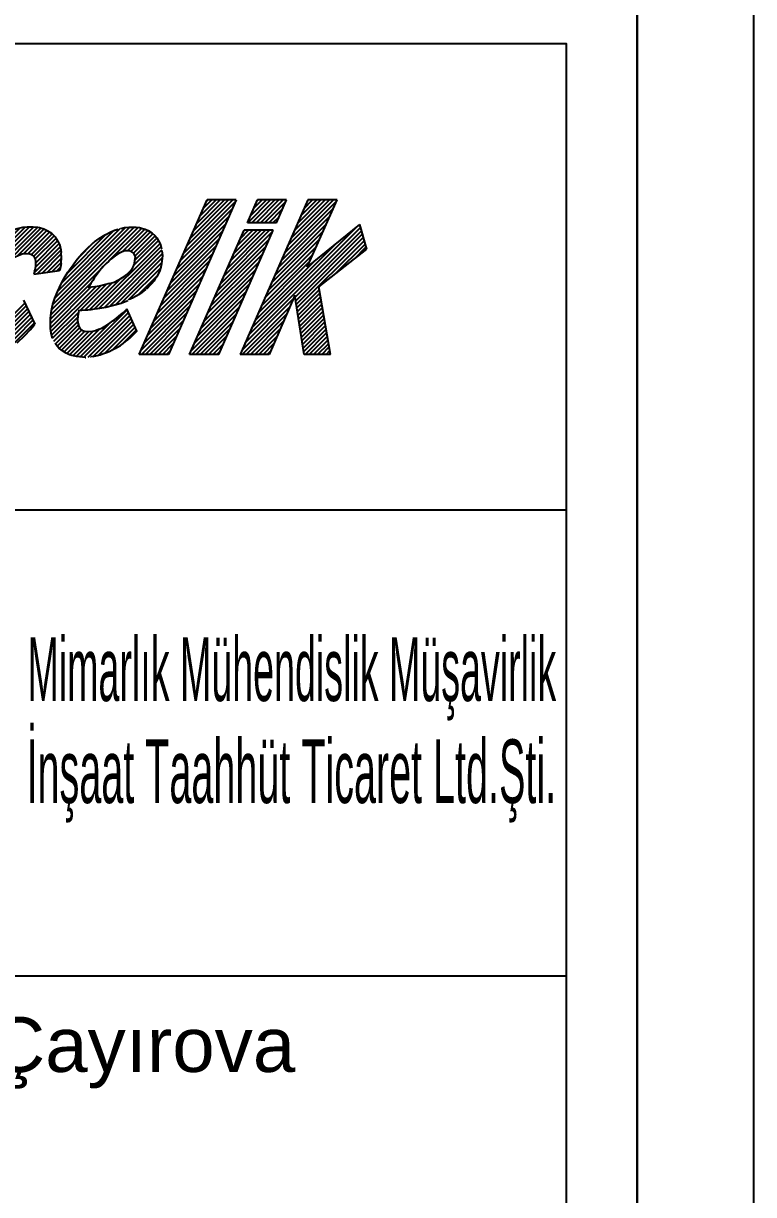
# Model space of a CAD drawing. Header units: millimetres. Extents: x 322668 to 332469, y 13187 to 20117.
# Drawn here: x 331952 to 332469, y 14648 to 15477 of the extents above; entities that cross this region are included whole.
import ezdxf
from ezdxf.enums import TextEntityAlignment as Align

# ---------------------------------------------------------------- set-up
doc = ezdxf.new("R2010")
doc.units = ezdxf.units.MM
doc.header["$LTSCALE"] = 50
doc.header["$MEASUREMENT"] = 0
doc.linetypes.add('DUZ', pattern=[0])
doc.layers.get('0').update_dxf_attribs({"linetype": 'CONTINUOUS'})
for name, color, linetype in [('1', 7, 'CONTINUOUS'), ('ANTET', 6, 'DUZ'), ('SezerProje-Logo', 7, 'CONTINUOUS')]:
    doc.layers.add(name, color=color, linetype=linetype)
doc.layers.add('T_09-_DIM_1', color=7, linetype='CONTINUOUS', lineweight=25)
doc.styles.add('Arial 2.5', font='arial.ttf', dxfattribs={"height": 2.5})
doc.styles.add('LOGOFONT', font='twromant.shx', dxfattribs={"width": 0.6})

# ---------------------------------------------------------------- blocks, each defined once
blk = doc.blocks.new('*X12')
at = {"layer": '1', "color": 1, "linetype": 'Continuous'}
for p, q in [((1683.5618, 13716.4556), (1686.8519, 13719.7457)), ((1683.5725, 13716.6148), (1686.7301, 13719.7724)), ((1683.5965, 13716.7873), (1686.5981, 13719.7889)), ((1683.6338, 13716.9731), (1686.4538, 13719.7932)), ((1683.6886, 13717.1764), (1686.2941, 13719.7819)), ((1683.7738, 13717.4101), (1686.1128, 13719.7491)), ((1683.9072, 13717.6921), (1685.8979, 13719.6827)), ((1684.1067, 13718.04), (1685.6272, 13719.5605)), ((1686.0356, 13718.7809), (1686.9641, 13719.7094)), ((1686.2516, 13718.8484), (1687.067, 13719.6638)), ((1686.3991, 13718.8474), (1687.1611, 13719.6094)), ((1684.4346, 13718.5165), (1685.2303, 13719.3122)), ((1686.5184, 13718.8182), (1687.2488, 13719.5486)), ((1686.6028, 13718.7541), (1687.3227, 13719.474)), ((1686.6565, 13718.6592), (1687.3903, 13719.3931)), ((1686.6676, 13718.3734), (1687.4965, 13719.2023)), ((1686.6737, 13718.5279), (1687.4475, 13719.3017)), ((1686.6237, 13718.1809), (1687.5353, 13719.0926)), ((1686.7277, 13718.1364), (1687.5616, 13718.9704)), ((1686.9014, 13718.1616), (1687.5755, 13718.8357)), ((1687.075, 13718.1868), (1687.5797, 13718.6914)), ((1687.2487, 13718.2119), (1687.5716, 13718.5348)), ((1687.4224, 13718.2371), (1687.5413, 13718.3561)), ((1683.5625, 13716.3078), (1685.1026, 13717.8479)), ((1683.5727, 13716.1695), (1684.8406, 13717.4374)), ((1683.5925, 13716.0408), (1684.7143, 13717.1626)), ((1684.4023, 13715.217), (1686.2949, 13717.1096)), ((1683.6241, 13715.9239), (1684.623, 13716.9228)), ((1683.6681, 13715.8193), (1684.5738, 13716.7251)), ((1684.5292, 13715.1954), (1686.3428, 13717.009)), ((1684.6673, 13715.185), (1686.3907, 13716.9084)), ((1684.8211, 13715.1903), (1686.4386, 13716.8078)), ((1684.9791, 13715.1998), (1686.4866, 13716.7073)), ((1683.7197, 13715.7225), (1684.5509, 13716.5536)), ((1683.7767, 13715.6309), (1684.5515, 13716.4058)), ((1683.8396, 13715.5454), (1684.5852, 13716.291)), ((1684.2863, 13715.2495), (1685.2771, 13716.2404)), ((1685.168, 13715.2402), (1686.5345, 13716.6067)), ((1685.398, 13715.3217), (1686.5824, 13716.5061)), ((1685.6813, 13715.4564), (1686.6303, 13716.4055)), ((1683.9119, 13715.4692), (1684.643, 13716.2002)), ((1683.9936, 13715.4023), (1684.7354, 13716.1441)), ((1684.0832, 13715.3434), (1684.8616, 13716.1218)), ((1684.1804, 13715.2921), (1685.0259, 13716.1376))]:
    blk.add_line(p, q, dxfattribs=at)
blk = doc.blocks.new('*X13')
at = {"layer": '1', "color": 1, "linetype": 'Continuous'}
for p, q in [((1687.204, 13716.6822), (1690.2975, 13719.7757)), ((1687.2324, 13716.8591), (1690.1553, 13719.7819)), ((1687.2783, 13717.0535), (1690.0068, 13719.7819)), ((1687.3474, 13717.2711), (1689.8496, 13719.7733)), ((1687.4503, 13717.5225), (1689.6657, 13719.7379)), ((1687.5869, 13717.8076), (1689.4517, 13719.6724)), ((1689.2634, 13718.5931), (1690.4207, 13719.7504)), ((1689.7335, 13718.9147), (1690.5356, 13719.7167)), ((1689.9177, 13718.9504), (1690.6358, 13719.6685)), ((1690.0393, 13718.9235), (1690.7298, 13719.6139)), ((1690.1301, 13718.8658), (1690.8181, 13719.5538)), ((1687.7905, 13718.1597), (1689.1741, 13719.5433)), ((1688.1749, 13718.6926), (1688.7221, 13719.2398)), ((1688.7495, 13716.8911), (1691.0699, 13719.2115)), ((1690.1485, 13718.4387), (1691.0187, 13719.3088)), ((1690.1885, 13718.7757), (1690.8952, 13719.4823)), ((1690.1897, 13718.6283), (1690.9604, 13719.399)), ((1688.9216, 13716.9147), (1691.1091, 13719.1022)), ((1689.1031, 13716.9477), (1691.1346, 13718.9792)), ((1689.2932, 13716.9893), (1691.1499, 13718.846)), ((1687.1873, 13716.5169), (1689.0544, 13718.384)), ((1689.4921, 13717.0397), (1691.1499, 13718.6974)), ((1689.7062, 13717.1053), (1691.1338, 13718.5328)), ((1689.9579, 13717.2085), (1691.0893, 13718.3399)), ((1688.5824, 13716.8726), (1689.6693, 13717.9595)), ((1690.2711, 13717.3731), (1690.9785, 13718.0806)), ((1687.1855, 13716.3667), (1688.6348, 13717.816)), ((1687.1904, 13716.2231), (1688.6264, 13717.6591)), ((1687.2056, 13716.0897), (1688.7935, 13717.6777)), ((1687.233, 13715.9687), (1688.9733, 13717.709)), ((1688.2573, 13716.8445), (1689.1687, 13717.7558)), ((1688.4198, 13716.8584), (1689.3824, 13717.821)), ((1687.2682, 13715.8553), (1688.1836, 13716.7707)), ((1688.2392, 13715.1928), (1689.9117, 13716.8653)), ((1688.3781, 13715.1831), (1689.9582, 13716.7632)), ((1688.529, 13715.1855), (1690.0046, 13716.6612)), ((1687.3154, 13715.754), (1688.1508, 13716.5894)), ((1687.3693, 13715.6594), (1688.151, 13716.4411)), ((1687.4335, 13715.5751), (1688.1787, 13716.3203)), ((1688.1061, 13715.2081), (1689.2685, 13716.3705)), ((1688.6931, 13715.2011), (1690.0511, 13716.5591)), ((1688.8813, 13715.2408), (1690.0975, 13716.4571)), ((1689.1003, 13715.3113), (1690.144, 13716.355)), ((1689.3614, 13715.424), (1690.1905, 13716.253)), ((1687.5054, 13715.4985), (1688.2252, 13716.2183)), ((1687.5838, 13715.4284), (1688.3032, 13716.1478)), ((1687.6717, 13715.3678), (1688.4125, 13716.1086)), ((1687.7677, 13715.3153), (1688.5485, 13716.096)), ((1687.87, 13715.2691), (1688.7175, 13716.1166)), ((1687.9865, 13715.2371), (1688.9366, 13716.1872)), ((1689.7463, 13715.6603), (1690.2369, 13716.1509))]:
    blk.add_line(p, q, dxfattribs=at)
blk = doc.blocks.new('*X14')
at = {"layer": '1', "color": 1, "linetype": 'Continuous'}
for p, q in [((1691.7874, 13718.5924), (1693.627, 13720.432)), ((1691.9033, 13718.8569), (1693.7432, 13720.6968)), ((1692.0193, 13719.1213), (1693.646, 13720.748)), ((1692.1352, 13719.3858), (1693.4975, 13720.748)), ((1692.2511, 13719.6502), (1693.3489, 13720.748)), ((1692.3671, 13719.9147), (1693.2004, 13720.748)), ((1692.483, 13720.1791), (1693.0519, 13720.748)), ((1692.599, 13720.4435), (1692.9034, 13720.748)), ((1692.7149, 13720.708), (1692.7549, 13720.748)), ((1691.6714, 13718.328), (1693.5107, 13720.1672)), ((1691.4396, 13717.7991), (1693.2781, 13719.6377)), ((1691.5555, 13718.0635), (1693.3944, 13719.9025)), ((1691.3236, 13717.5346), (1693.1619, 13719.3729)), ((1691.0917, 13717.0058), (1692.9293, 13718.8434)), ((1691.2077, 13717.2702), (1693.0456, 13719.1081)), ((1690.8599, 13716.4769), (1692.6968, 13718.3138)), ((1690.9758, 13716.7413), (1692.8131, 13718.5786)), ((1690.7439, 13716.2124), (1692.5805, 13718.049)), ((1690.512, 13715.6835), (1692.348, 13717.5195)), ((1690.628, 13715.948), (1692.4643, 13717.7843)), ((1690.3961, 13715.4191), (1692.2317, 13717.2547)), ((1690.4104, 13715.2849), (1692.1155, 13716.9899)), ((1690.5589, 13715.2849), (1691.9992, 13716.7252)), ((1690.7074, 13715.2849), (1691.8829, 13716.4604)), ((1690.8559, 13715.2849), (1691.7667, 13716.1956)), ((1691.0044, 13715.2849), (1691.6504, 13715.9308)), ((1691.1529, 13715.2849), (1691.5341, 13715.6661)), ((1691.3015, 13715.2849), (1691.4178, 13715.4013))]:
    blk.add_line(p, q, dxfattribs=at)
blk = doc.blocks.new('*X15')
at = {"layer": '1', "color": 1, "linetype": 'Continuous'}
for p, q in [((1693.2204, 13717.7978), (1695.0606, 13719.638)), ((1693.3366, 13718.0626), (1694.9483, 13719.6743)), ((1693.4529, 13718.3274), (1694.7998, 13719.6743)), ((1693.5692, 13718.5921), (1694.6513, 13719.6743)), ((1693.6854, 13718.8569), (1694.5028, 13719.6743)), ((1693.8017, 13719.1217), (1694.3543, 13719.6743)), ((1693.918, 13719.3865), (1694.2058, 13719.6743)), ((1694.0342, 13719.6512), (1694.0573, 13719.6743)), ((1693.1041, 13717.533), (1694.9447, 13719.3736)), ((1692.8715, 13717.0035), (1694.7129, 13718.8448)), ((1692.9878, 13717.2683), (1694.8288, 13719.1092)), ((1692.639, 13716.4739), (1694.4811, 13718.316)), ((1692.7553, 13716.7387), (1694.597, 13718.5804)), ((1692.5227, 13716.2092), (1694.3652, 13718.0516)), ((1692.2902, 13715.6796), (1694.1334, 13717.5228)), ((1692.4065, 13715.9444), (1694.2493, 13717.7872)), ((1692.1739, 13715.4148), (1694.0175, 13717.2584)), ((1692.1925, 13715.2849), (1693.9016, 13716.994)), ((1692.341, 13715.2849), (1693.7857, 13716.7296)), ((1692.4895, 13715.2849), (1693.6698, 13716.4652)), ((1692.638, 13715.2849), (1693.5539, 13716.2008)), ((1692.7865, 13715.2849), (1693.438, 13715.9364)), ((1692.935, 13715.2849), (1693.3221, 13715.672)), ((1693.0835, 13715.2849), (1693.2062, 13715.4076))]:
    blk.add_line(p, q, dxfattribs=at)
blk = doc.blocks.new('*X16')
at = {"layer": '1', "color": 1, "linetype": 'Continuous'}
for p, q in [((1694.1739, 13719.9394), (1694.9825, 13720.748)), ((1694.2668, 13720.1808), (1694.834, 13720.748)), ((1694.3224, 13719.9394), (1695.131, 13720.748)), ((1694.383, 13720.4456), (1694.6855, 13720.748)), ((1694.471, 13719.9394), (1695.2795, 13720.748)), ((1694.4993, 13720.7103), (1694.537, 13720.748)), ((1694.6195, 13719.9394), (1695.428, 13720.748)), ((1694.768, 13719.9394), (1695.5242, 13720.6956)), ((1694.9165, 13719.9394), (1695.4083, 13720.4312)), ((1695.065, 13719.9394), (1695.2924, 13720.1668))]:
    blk.add_line(p, q, dxfattribs=at)
blk = doc.blocks.new('*X17')
at = {"layer": '1', "color": 1, "linetype": 'Continuous'}
for p, q in [((1695.3536, 13718.5945), (1697.2016, 13720.4425)), ((1695.4698, 13718.8592), (1697.3211, 13720.7105)), ((1695.586, 13719.1239), (1697.2101, 13720.748)), ((1695.7021, 13719.3885), (1697.0616, 13720.748)), ((1695.8183, 13719.6532), (1696.9131, 13720.748)), ((1695.9344, 13719.9179), (1696.7646, 13720.748)), ((1696.0506, 13720.1825), (1696.6161, 13720.748)), ((1696.1667, 13720.4472), (1696.4676, 13720.748)), ((1696.2829, 13720.7119), (1696.3191, 13720.748)), ((1695.2375, 13718.3299), (1697.082, 13720.1744)), ((1694.0759, 13715.6832), (1698.166, 13719.7734)), ((1694.192, 13715.9479), (1698.0489, 13719.8048)), ((1695.0052, 13717.8005), (1696.8428, 13719.6382)), ((1695.1213, 13718.0652), (1696.9624, 13719.9063)), ((1695.8542, 13717.313), (1698.1998, 13719.6587)), ((1694.3082, 13716.2126), (1697.2675, 13719.1718)), ((1694.889, 13717.5359), (1696.7233, 13719.3701)), ((1695.8739, 13717.1842), (1698.2336, 13719.544)), ((1695.8936, 13717.0554), (1698.2674, 13719.4292)), ((1695.9133, 13716.9266), (1698.3012, 13719.3145)), ((1697.2603, 13718.1251), (1698.335, 13719.1998)), ((1694.6567, 13717.0065), (1696.4841, 13718.834)), ((1694.7728, 13717.2712), (1696.6037, 13719.1021)), ((1697.9384, 13718.6547), (1698.3688, 13719.0851)), ((1694.4244, 13716.4772), (1696.486, 13718.5388)), ((1694.5405, 13716.7419), (1696.3645, 13718.5659)), ((1695.933, 13716.7978), (1696.7068, 13717.5716)), ((1693.9597, 13715.4186), (1695.7866, 13717.2454)), ((1695.9527, 13716.6689), (1696.7289, 13717.4452)), ((1695.9724, 13716.5401), (1696.7509, 13717.3187)), ((1695.9921, 13716.4113), (1696.773, 13717.1923)), ((1696.0118, 13716.2825), (1696.795, 13717.0658)), ((1693.9746, 13715.2849), (1695.6726, 13716.983)), ((1694.1231, 13715.2849), (1695.5587, 13716.7205)), ((1696.0315, 13716.1537), (1696.8171, 13716.9393)), ((1696.0512, 13716.0249), (1696.8391, 13716.8129)), ((1696.0709, 13715.8961), (1696.8612, 13716.6864)), ((1694.2716, 13715.2849), (1695.4448, 13716.4581)), ((1696.0906, 13715.7673), (1696.8832, 13716.56)), ((1696.1103, 13715.6385), (1696.9053, 13716.4335)), ((1696.13, 13715.5097), (1696.9273, 13716.3071)), ((1694.4201, 13715.2849), (1695.3308, 13716.1956)), ((1694.5686, 13715.2849), (1695.2169, 13715.9332)), ((1696.1497, 13715.3809), (1696.9494, 13716.1806)), ((1696.2022, 13715.2849), (1696.9714, 13716.0542)), ((1696.3507, 13715.2849), (1696.9935, 13715.9277)), ((1694.7171, 13715.2849), (1695.1029, 13715.6707)), ((1694.8656, 13715.2849), (1694.989, 13715.4083)), ((1696.4992, 13715.2849), (1697.0155, 13715.8012)), ((1696.6477, 13715.2849), (1697.0376, 13715.6748)), ((1696.7962, 13715.2849), (1697.0596, 13715.5483)), ((1696.9447, 13715.2849), (1697.0817, 13715.4219)), ((1697.0932, 13715.2849), (1697.1037, 13715.2954))]:
    blk.add_line(p, q, dxfattribs=at)
blk = doc.blocks.new('A$C7B18147B')
at = {"layer": '1', "color": 1, "linetype": 'Continuous'}
for p, q in [((19.943, 1.423, 30), (22.338, 6.886, 30)), ((23.371, 6.886, 30), (20.972, 1.423, 30)), ((23.371, 6.886, 30), (22.338, 6.886, 30)), ((25.904, 6.886, 30), (23.506, 1.423, 30)), ((23.766, 6.077, 30), (24.121, 6.886, 30)), ((25.152, 6.886, 30), (24.121, 6.886, 30)), ((24.798, 6.077, 30), (25.152, 6.886, 30)), ((25.882, 4.507, 30), (26.943, 6.886, 30)), ((26.943, 6.886, 30), (25.904, 6.886, 30)), ((19.566, 5.92, 30), (19.831, 5.92, 30)), ((21.722, 1.423, 30), (23.65, 5.812, 30)), ((22.758, 1.423, 30), (24.682, 5.812, 30)), ((24.682, 5.812, 30), (23.65, 5.812, 30)), ((24.798, 6.077, 30), (23.766, 6.077, 30)), ((25.882, 4.507, 30), (27.741, 6.013, 30)), ((27.997, 5.146, 30), (27.741, 6.013, 30)), ((26.293, 3.816, 30), (27.997, 5.146, 30)), ((16.212, 4.257, 30), (17.12, 4.388, 30)), ((26.711, 1.423, 30), (26.293, 3.816, 30)), ((16.258, 2.497, 30), (15.858, 3.336, 30)), ((25.449, 3.516, 30), (24.541, 1.423, 30)), ((25.77, 1.423, 30), (25.449, 3.516, 30)), ((19.86, 2.249, 30), (19.502, 3.036, 30)), ((18.028, 1.318, 30), (18.054, 1.318, 30)), ((20.972, 1.423, 30), (19.943, 1.423, 30)), ((22.758, 1.423, 30), (21.722, 1.423, 30)), ((24.541, 1.423, 30), (23.513, 1.423, 30)), ((26.711, 1.423, 30), (25.77, 1.423, 30))]:
    blk.add_line(p, q, dxfattribs=at)
for points in [[(16.846, 5.694), (16.846, 5.694), (16.702, 5.786), (16.702, 5.786), (16.561, 5.85), (16.408, 5.896), (16.355, 5.906), (16.355, 5.906), (16.184, 5.928), (15.974, 5.927), (15.812, 5.906), (15.812, 5.906), (15.624, 5.861), (15.481, 5.812), (15.481, 5.812), (15.21, 5.687), (15.122, 5.641)], [(18.041, 5.111), (18.041, 5.111), (18.146, 5.216), (18.146, 5.216), (18.359, 5.402), (18.359, 5.402), (18.519, 5.521), (18.519, 5.521), (18.729, 5.654), (18.729, 5.654), (18.915, 5.746), (18.915, 5.746), (19.062, 5.812), (19.062, 5.812), (19.193, 5.851), (19.193, 5.851), (19.193, 5.851), (19.193, 5.851), (19.193, 5.851), (19.193, 5.851), (19.193, 5.851), (19.193, 5.851), (19.193, 5.851), (19.193, 5.851), (19.193, 5.851), (19.193, 5.851), (19.193, 5.851), (19.193, 5.851), (19.193, 5.851), (19.193, 5.851), (19.193, 5.851), (19.193, 5.851), (19.193, 5.851), (19.193, 5.851), (19.193, 5.851), (19.193, 5.851), (19.193, 5.851), (19.193, 5.851), (19.193, 5.851), (19.193, 5.851), (19.193, 5.851), (19.193, 5.851), (19.193, 5.851), (19.193, 5.851), (19.193, 5.851), (19.193, 5.851), (19.193, 5.851), (19.193, 5.851), (19.193, 5.851), (19.193, 5.851), (19.193, 5.851), (19.193, 5.851), (19.193, 5.851), (19.193, 5.851), (19.193, 5.851), (19.193, 5.851), (19.193, 5.851), (19.193, 5.851), (19.193, 5.851), (19.193, 5.851), (19.193, 5.851), (19.193, 5.851), (19.193, 5.851), (19.193, 5.851), (19.193, 5.851), (19.193, 5.851), (19.193, 5.851), (19.193, 5.851), (19.193, 5.851), (19.193, 5.851), (19.193, 5.851), (19.193, 5.851), (19.193, 5.851), (19.193, 5.851), (19.193, 5.851), (19.193, 5.851), (19.193, 5.851), (19.193, 5.851), (19.193, 5.851), (19.193, 5.851), (19.193, 5.851), (19.193, 5.851), (19.193, 5.851), (19.193, 5.851), (19.193, 5.851), (19.193, 5.851), (19.193, 5.851), (19.193, 5.851), (19.193, 5.851), (19.193, 5.851), (19.193, 5.851), (19.193, 5.851), (19.193, 5.851), (19.193, 5.851), (19.193, 5.851), (19.193, 5.851), (19.193, 5.851), (19.193, 5.851), (19.193, 5.851), (19.193, 5.851), (19.193, 5.851), (19.193, 5.851), (19.193, 5.851), (19.193, 5.851), (19.193, 5.851), (19.193, 5.851), (19.193, 5.851), (19.193, 5.851), (19.193, 5.851), (19.193, 5.851), (19.193, 5.851), (19.193, 5.851), (19.193, 5.851), (19.193, 5.851), (19.193, 5.851)], [(19.285, 5.88), (19.285, 5.88), (19.419, 5.906), (19.419, 5.906), (19.566, 5.92)], [(19.831, 5.92), (19.831, 5.92), (19.949, 5.906), (19.949, 5.906), (20.054, 5.88), (20.054, 5.88), (20.149, 5.851), (20.149, 5.851), (20.254, 5.799), (20.254, 5.799), (20.388, 5.72)], [(16.846, 5.694), (16.846, 5.694), (16.96, 5.576), (16.993, 5.534), (16.993, 5.534), (17.072, 5.402), (17.072, 5.402), (17.125, 5.282), (17.125, 5.282), (17.164, 5.124), (17.164, 5.124), (17.177, 5.03), (17.177, 5.03), (17.177, 5.03), (17.177, 5.03), (17.177, 5.03), (17.177, 5.03), (17.177, 5.03), (17.177, 5.03), (17.177, 5.03), (17.177, 5.03), (17.177, 5.03), (17.177, 5.03), (17.177, 5.03), (17.177, 5.03), (17.177, 5.03), (17.177, 5.03), (17.177, 5.03), (17.177, 5.03), (17.177, 5.03), (17.177, 5.03), (17.177, 5.03), (17.177, 5.03), (17.177, 5.03), (17.177, 5.03), (17.177, 5.03), (17.177, 5.03), (17.177, 5.03), (17.177, 5.03), (17.177, 5.03), (17.177, 5.03), (17.177, 5.03), (17.177, 5.03), (17.177, 5.03), (17.177, 5.03), (17.177, 5.03), (17.177, 5.03), (17.177, 5.03), (17.177, 5.03), (17.177, 5.03), (17.177, 5.03), (17.177, 5.03), (17.177, 5.03), (17.177, 5.03), (17.177, 5.03), (17.177, 5.03), (17.177, 5.03), (17.177, 5.03), (17.177, 5.03), (17.177, 5.03), (17.177, 5.03), (17.177, 5.03), (17.177, 5.03), (17.177, 5.03), (17.177, 5.03), (17.177, 5.03), (17.177, 5.03), (17.177, 5.03), (17.177, 5.03), (17.177, 5.03), (17.177, 5.03), (17.177, 5.03), (17.177, 5.03), (17.177, 5.03), (17.177, 5.03), (17.177, 5.03), (17.177, 5.03), (17.177, 5.03), (17.177, 5.03), (17.177, 5.03), (17.177, 5.03), (17.177, 5.03), (17.177, 5.03), (17.177, 5.03), (17.177, 5.03), (17.177, 5.03), (17.177, 5.03), (17.177, 5.03), (17.177, 5.03), (17.177, 5.03), (17.177, 5.03), (17.177, 5.03), (17.177, 5.03), (17.177, 5.03), (17.177, 5.03), (17.177, 5.03), (17.177, 5.03), (17.177, 5.03), (17.177, 5.03), (17.177, 5.03), (17.177, 5.03), (17.177, 5.03), (17.177, 5.03), (17.177, 5.03), (17.177, 5.03), (17.177, 5.03), (17.177, 5.03), (17.177, 5.03), (17.177, 5.03), (17.177, 5.03), (17.177, 5.03), (17.177, 5.03)], [(20.388, 5.72), (20.388, 5.72), (20.493, 5.628), (20.493, 5.628), (20.558, 5.547), (20.558, 5.547), (20.627, 5.442), (20.627, 5.442), (20.692, 5.308), (20.692, 5.308), (20.732, 5.164), (20.732, 5.164), (20.732, 5.164), (20.732, 5.164), (20.732, 5.164), (20.732, 5.164), (20.732, 5.164), (20.732, 5.164), (20.732, 5.164), (20.732, 5.164), (20.732, 5.164), (20.732, 5.164), (20.732, 5.164), (20.732, 5.164), (20.732, 5.164), (20.732, 5.164), (20.732, 5.164), (20.732, 5.164), (20.732, 5.164), (20.732, 5.164), (20.732, 5.164), (20.732, 5.164), (20.732, 5.164), (20.732, 5.164), (20.732, 5.164), (20.732, 5.164), (20.732, 5.164), (20.732, 5.164), (20.732, 5.164), (20.732, 5.164), (20.732, 5.164), (20.732, 5.164), (20.732, 5.164), (20.732, 5.164), (20.732, 5.164), (20.732, 5.164), (20.732, 5.164), (20.732, 5.164), (20.732, 5.164), (20.732, 5.164), (20.732, 5.164), (20.732, 5.164), (20.732, 5.164), (20.732, 5.164), (20.732, 5.164), (20.732, 5.164), (20.732, 5.164), (20.732, 5.164), (20.732, 5.164), (20.732, 5.164), (20.732, 5.164), (20.732, 5.164), (20.732, 5.164), (20.732, 5.164), (20.732, 5.164), (20.732, 5.164), (20.732, 5.164), (20.732, 5.164), (20.732, 5.164), (20.732, 5.164), (20.732, 5.164), (20.732, 5.164), (20.732, 5.164), (20.732, 5.164), (20.732, 5.164), (20.732, 5.164), (20.732, 5.164), (20.732, 5.164), (20.732, 5.164), (20.732, 5.164), (20.732, 5.164), (20.732, 5.164), (20.732, 5.164), (20.732, 5.164), (20.732, 5.164), (20.732, 5.164), (20.732, 5.164), (20.732, 5.164), (20.732, 5.164), (20.732, 5.164), (20.732, 5.164), (20.732, 5.164), (20.732, 5.164), (20.732, 5.164), (20.732, 5.164), (20.732, 5.164), (20.732, 5.164), (20.732, 5.164), (20.732, 5.164), (20.732, 5.164), (20.732, 5.164), (20.732, 5.164), (20.732, 5.164), (20.732, 5.164), (20.732, 5.164), (20.732, 5.164), (20.732, 5.164), (20.732, 5.164), (20.732, 5.164), (20.732, 5.164), (20.732, 5.164)], [(15.308, 4.699), (15.308, 4.699), (15.429, 4.791), (15.429, 4.791), (15.547, 4.872), (15.547, 4.872), (15.655, 4.925), (15.655, 4.925), (15.799, 4.977), (15.799, 4.977), (15.904, 4.99)], [(15.904, 4.99), (15.904, 4.99), (15.946, 4.99), (15.946, 4.99), (16.051, 4.977), (16.051, 4.977), (16.103, 4.964), (16.103, 4.964), (16.156, 4.938), (16.156, 4.938), (16.237, 4.859)], [(17.175, 4.643), (17.175, 4.643), (17.185, 4.846), (17.185, 4.846), (17.178, 5.017)], [(17.324, 4.182), (17.324, 4.182), (17.416, 4.329), (17.416, 4.329), (17.497, 4.447), (17.497, 4.447), (17.602, 4.594), (17.602, 4.594), (17.707, 4.738), (17.707, 4.738), (17.815, 4.872), (17.815, 4.872), (17.933, 5.003), (17.933, 5.003), (18.041, 5.111)], [(19.458, 5.085), (19.458, 5.085), (19.393, 5.069), (19.393, 5.069), (19.314, 5.043), (19.314, 5.043), (19.193, 4.977), (19.193, 4.977), (19.088, 4.911), (19.088, 4.911), (18.968, 4.817)], [(19.658, 5.056), (19.658, 5.056), (19.566, 5.085), (19.566, 5.085), (19.458, 5.085)], [(19.802, 4.872), (19.802, 4.872), (19.789, 4.925), (19.789, 4.925), (19.763, 4.964), (19.763, 4.964), (19.724, 5.016), (19.724, 5.016), (19.658, 5.056)], [(20.745, 5.085), (20.745, 5.085), (20.758, 4.925), (20.758, 4.925), (20.745, 4.725), (20.745, 4.725), (20.732, 4.62), (20.732, 4.62), (20.705, 4.512), (20.705, 4.512), (20.666, 4.394)], [(16.237, 4.355), (16.237, 4.355), (16.264, 4.447), (16.264, 4.447), (16.277, 4.568), (16.277, 4.568), (16.277, 4.712), (16.277, 4.712), (16.264, 4.791), (16.264, 4.791), (16.237, 4.859)], [(17.175, 4.643), (17.175, 4.643), (17.164, 4.568), (17.164, 4.568), (17.138, 4.46), (17.138, 4.46), (17.125, 4.407), (17.125, 4.407), (17.12, 4.388)], [(18.968, 4.817), (18.968, 4.817), (18.863, 4.725), (18.863, 4.725), (18.768, 4.633), (18.768, 4.633), (18.663, 4.526), (18.663, 4.526), (18.597, 4.447), (18.597, 4.447), (18.519, 4.355)], [(19.645, 4.394), (19.645, 4.394), (19.711, 4.499), (19.711, 4.499), (19.75, 4.568), (19.75, 4.568), (19.771, 4.626), (19.776, 4.646), (19.776, 4.646), (19.799, 4.815), (19.802, 4.872)], [(16.237, 4.355), (16.237, 4.355), (16.224, 4.3), (16.224, 4.3), (16.212, 4.257)], [(16.886, 3.2), (16.886, 3.2), (16.954, 3.412), (16.954, 3.412), (17.046, 3.638), (17.046, 3.638), (17.177, 3.917), (17.177, 3.917), (17.272, 4.09), (17.272, 4.09), (17.324, 4.182)], [(18.519, 4.355), (18.519, 4.355), (18.45, 4.26), (18.45, 4.26), (18.345, 4.116), (18.345, 4.116), (18.293, 4.035), (18.293, 4.035), (18.225, 3.93), (18.225, 3.93), (18.146, 3.798), (18.146, 3.798), (18.146, 3.798), (18.146, 3.798), (18.146, 3.798), (18.146, 3.798), (18.146, 3.798), (18.146, 3.798), (18.146, 3.798), (18.146, 3.798), (18.146, 3.798), (18.146, 3.798), (18.146, 3.798), (18.146, 3.798), (18.146, 3.798), (18.146, 3.798), (18.146, 3.798), (18.146, 3.798), (18.146, 3.798), (18.146, 3.798), (18.146, 3.798), (18.146, 3.798), (18.146, 3.798), (18.146, 3.798), (18.146, 3.798), (18.146, 3.798), (18.146, 3.798), (18.146, 3.798), (18.146, 3.798), (18.146, 3.798), (18.146, 3.798), (18.146, 3.798), (18.146, 3.798), (18.146, 3.798), (18.146, 3.798), (18.146, 3.798), (18.146, 3.798), (18.146, 3.798), (18.146, 3.798), (18.146, 3.798), (18.146, 3.798), (18.146, 3.798), (18.146, 3.798), (18.146, 3.798), (18.146, 3.798), (18.146, 3.798), (18.146, 3.798), (18.146, 3.798), (18.146, 3.798), (18.146, 3.798), (18.146, 3.798), (18.146, 3.798), (18.146, 3.798), (18.146, 3.798), (18.146, 3.798), (18.146, 3.798), (18.146, 3.798), (18.146, 3.798), (18.146, 3.798), (18.146, 3.798), (18.146, 3.798), (18.146, 3.798), (18.146, 3.798), (18.146, 3.798), (18.146, 3.798), (18.146, 3.798), (18.146, 3.798), (18.146, 3.798), (18.146, 3.798), (18.146, 3.798), (18.146, 3.798), (18.146, 3.798), (18.146, 3.798), (18.146, 3.798), (18.146, 3.798), (18.146, 3.798), (18.146, 3.798), (18.146, 3.798), (18.146, 3.798), (18.146, 3.798), (18.146, 3.798), (18.146, 3.798), (18.146, 3.798), (18.146, 3.798), (18.146, 3.798), (18.146, 3.798), (18.146, 3.798), (18.146, 3.798), (18.146, 3.798), (18.146, 3.798), (18.146, 3.798), (18.146, 3.798), (18.146, 3.798), (18.146, 3.798), (18.146, 3.798), (18.146, 3.798), (18.146, 3.798), (18.146, 3.798), (18.146, 3.798), (18.146, 3.798), (18.146, 3.798)], [(18.889, 3.93), (18.889, 3.93), (19.049, 3.982), (19.049, 3.982), (19.18, 4.05), (19.18, 4.05), (19.285, 4.103), (19.285, 4.103), (19.406, 4.182), (19.406, 4.182), (19.498, 4.247), (19.498, 4.247), (19.566, 4.316), (19.566, 4.316), (19.645, 4.394)], [(20.666, 4.394), (20.666, 4.394), (20.64, 4.329), (20.64, 4.329), (20.598, 4.247), (20.598, 4.247), (20.558, 4.169), (20.558, 4.169), (20.506, 4.09), (20.506, 4.09), (20.453, 4.008), (20.453, 4.008), (20.388, 3.93), (20.388, 3.93), (20.306, 3.851), (20.306, 3.851), (20.228, 3.77), (20.228, 3.77), (20.227, 3.769), (20.226, 3.768), (20.225, 3.767), (20.225, 3.767), (20.224, 3.767), (20.224, 3.766), (20.224, 3.766), (20.223, 3.765), (20.223, 3.765), (20.222, 3.765), (20.222, 3.765), (20.222, 3.764), (20.222, 3.764), (20.221, 3.764), (20.221, 3.763), (20.221, 3.763), (20.22, 3.763), (20.22, 3.763), (20.22, 3.762), (20.219, 3.762), (20.219, 3.762), (20.219, 3.762), (20.218, 3.761), (20.218, 3.761), (20.218, 3.761), (20.218, 3.761), (20.217, 3.76), (20.217, 3.76), (20.217, 3.76), (20.217, 3.76), (20.216, 3.76), (20.216, 3.759), (20.216, 3.759), (20.216, 3.759), (20.216, 3.759), (20.215, 3.759), (20.215, 3.758), (20.215, 3.758), (20.215, 3.758), (20.214, 3.758), (20.214, 3.758), (20.214, 3.758), (20.214, 3.757), (20.214, 3.757), (20.213, 3.757), (20.213, 3.757), (20.213, 3.757), (20.213, 3.756), (20.213, 3.756), (20.212, 3.756), (20.212, 3.756), (20.212, 3.756), (20.212, 3.756), (20.212, 3.755), (20.211, 3.755), (20.211, 3.755), (20.211, 3.755), (20.211, 3.755), (20.211, 3.755), (20.21, 3.754), (20.21, 3.754), (20.21, 3.754), (20.21, 3.754), (20.21, 3.754), (20.209, 3.754), (20.209, 3.753), (20.209, 3.753), (20.209, 3.753), (20.209, 3.753), (20.208, 3.753), (20.208, 3.753), (20.208, 3.752), (20.208, 3.752), (20.208, 3.752), (20.207, 3.752), (20.207, 3.752), (20.207, 3.752), (20.207, 3.752), (20.207, 3.751), (20.207, 3.751), (20.206, 3.751), (20.206, 3.751), (20.206, 3.751), (20.206, 3.751), (20.206, 3.751), (20.205, 3.75), (20.205, 3.75), (20.205, 3.75), (20.205, 3.75), (20.205, 3.75), (20.205, 3.75), (20.204, 3.75), (20.204, 3.749), (20.204, 3.749), (20.204, 3.749), (20.204, 3.749), (20.203, 3.749), (20.203, 3.749), (20.203, 3.749)], [(18.889, 3.93), (18.889, 3.93), (18.716, 3.877), (18.716, 3.877), (18.532, 3.838), (18.532, 3.838), (18.372, 3.812), (18.372, 3.812), (18.251, 3.798), (18.251, 3.798), (18.141, 3.79)], [(17.802, 2.974), (17.802, 2.974), (17.907, 2.987), (17.907, 2.987), (18.12, 3.003), (18.12, 3.003), (18.238, 3.016), (18.238, 3.016), (18.359, 3.029), (18.359, 3.029), (18.464, 3.042), (18.464, 3.042), (18.545, 3.055), (18.545, 3.055), (18.755, 3.095), (18.755, 3.095), (19.033, 3.16), (19.033, 3.16), (19.301, 3.239), (19.301, 3.239), (19.537, 3.334)], [(20.162, 3.717), (20.162, 3.717), (20.028, 3.612), (20.028, 3.612), (19.91, 3.533), (19.91, 3.533), (19.802, 3.465), (19.802, 3.465), (19.724, 3.426), (19.724, 3.426), (19.619, 3.373), (19.619, 3.373), (19.619, 3.373), (19.619, 3.373), (19.619, 3.373), (19.619, 3.373), (19.619, 3.373), (19.619, 3.373), (19.619, 3.373), (19.619, 3.373), (19.619, 3.373), (19.619, 3.373), (19.619, 3.373), (19.619, 3.373), (19.619, 3.373), (19.619, 3.373), (19.619, 3.373), (19.619, 3.373), (19.619, 3.373), (19.619, 3.373), (19.619, 3.373), (19.619, 3.373), (19.619, 3.373), (19.619, 3.373), (19.619, 3.373), (19.619, 3.373), (19.619, 3.373), (19.619, 3.373), (19.619, 3.373), (19.619, 3.373), (19.619, 3.373), (19.619, 3.373), (19.619, 3.373), (19.619, 3.373), (19.619, 3.373), (19.619, 3.373), (19.619, 3.373), (19.619, 3.373), (19.619, 3.373), (19.619, 3.373), (19.619, 3.373), (19.619, 3.373), (19.619, 3.373), (19.619, 3.373), (19.619, 3.373), (19.619, 3.373), (19.619, 3.373), (19.619, 3.373), (19.619, 3.373), (19.619, 3.373), (19.619, 3.373), (19.619, 3.373), (19.619, 3.373), (19.619, 3.373), (19.619, 3.373), (19.619, 3.373), (19.619, 3.373), (19.619, 3.373), (19.619, 3.373), (19.619, 3.373), (19.619, 3.373), (19.619, 3.373), (19.619, 3.373), (19.619, 3.373), (19.619, 3.373), (19.619, 3.373), (19.619, 3.373), (19.619, 3.373), (19.619, 3.373), (19.619, 3.373), (19.619, 3.373), (19.619, 3.373), (19.619, 3.373), (19.619, 3.373), (19.619, 3.373), (19.619, 3.373), (19.619, 3.373), (19.619, 3.373), (19.619, 3.373), (19.619, 3.373), (19.619, 3.373), (19.619, 3.373), (19.619, 3.373), (19.619, 3.373), (19.619, 3.373), (19.619, 3.373), (19.619, 3.373), (19.619, 3.373), (19.619, 3.373), (19.619, 3.373), (19.619, 3.373), (19.619, 3.373), (19.619, 3.373), (19.619, 3.373), (19.619, 3.373), (19.619, 3.373), (19.619, 3.373), (19.619, 3.373), (19.619, 3.373), (19.619, 3.373), (19.619, 3.373)], [(16.794, 2.709), (16.794, 2.709), (16.807, 2.803), (16.807, 2.803), (16.833, 2.974), (16.833, 2.974), (16.86, 3.095), (16.86, 3.095), (16.886, 3.2)], [(17.802, 2.974), (17.802, 2.974), (17.789, 2.908), (17.789, 2.908), (17.763, 2.777), (17.763, 2.777), (17.752, 2.642), (17.763, 2.538), (17.763, 2.538), (17.802, 2.404)], [(19.22, 2.777), (19.22, 2.777), (19.285, 2.83), (19.285, 2.83), (19.38, 2.908), (19.38, 2.908), (19.472, 3.003), (19.472, 3.003), (19.502, 3.036)], [(15.626, 1.835), (15.626, 1.835), (15.891, 2.087), (15.891, 2.087), (16.077, 2.286), (16.077, 2.286), (16.211, 2.444), (16.211, 2.444), (16.258, 2.497)], [(16.873, 1.995), (16.873, 1.995), (16.82, 2.179), (16.82, 2.179), (16.797, 2.338), (16.794, 2.391), (16.794, 2.391), (16.794, 2.709)], [(18.611, 2.352), (18.611, 2.352), (18.676, 2.391), (18.676, 2.391), (18.797, 2.457), (18.797, 2.457), (18.915, 2.538), (18.915, 2.538), (19.007, 2.604), (19.007, 2.604), (19.062, 2.643), (19.062, 2.643), (19.141, 2.709), (19.141, 2.709), (19.22, 2.777)], [(17.802, 2.404), (17.802, 2.404), (17.854, 2.326), (17.854, 2.326), (17.912, 2.284), (17.933, 2.273), (17.933, 2.273), (18.015, 2.247), (18.015, 2.247), (18.12, 2.234)], [(18.12, 2.234), (18.12, 2.234), (18.159, 2.234), (18.159, 2.234), (18.293, 2.247), (18.293, 2.247), (18.345, 2.26), (18.345, 2.26), (18.398, 2.273), (18.398, 2.273), (18.437, 2.286), (18.437, 2.286), (18.477, 2.299), (18.477, 2.299), (18.503, 2.312), (18.503, 2.312), (18.545, 2.326), (18.545, 2.326), (18.584, 2.339), (18.584, 2.339), (18.611, 2.352)], [(19.167, 1.675), (19.167, 1.675), (19.272, 1.743), (19.272, 1.743), (19.367, 1.808), (19.367, 1.808), (19.458, 1.874), (19.458, 1.874), (19.537, 1.94), (19.537, 1.94), (19.619, 2.008), (19.619, 2.008), (19.711, 2.1), (19.711, 2.1), (19.776, 2.165), (19.776, 2.165), (19.858, 2.247), (19.858, 2.247), (19.858, 2.247), (19.858, 2.247), (19.858, 2.247), (19.858, 2.247), (19.858, 2.247), (19.858, 2.247), (19.858, 2.247), (19.858, 2.247), (19.858, 2.247), (19.858, 2.247), (19.858, 2.247), (19.858, 2.247), (19.858, 2.247), (19.858, 2.247), (19.858, 2.247), (19.858, 2.247), (19.858, 2.247), (19.858, 2.247), (19.858, 2.247), (19.858, 2.247), (19.858, 2.247), (19.858, 2.247), (19.858, 2.247), (19.858, 2.247), (19.858, 2.247), (19.858, 2.247), (19.858, 2.247), (19.858, 2.247), (19.858, 2.247), (19.858, 2.247), (19.858, 2.247), (19.858, 2.247), (19.858, 2.247), (19.858, 2.247), (19.858, 2.247), (19.858, 2.247), (19.858, 2.247), (19.858, 2.247), (19.858, 2.247), (19.858, 2.247), (19.858, 2.247), (19.858, 2.247), (19.858, 2.247), (19.858, 2.247), (19.858, 2.247), (19.858, 2.247), (19.858, 2.247), (19.858, 2.247), (19.858, 2.247), (19.858, 2.247), (19.858, 2.247), (19.858, 2.248), (19.858, 2.248), (19.858, 2.248), (19.858, 2.248), (19.858, 2.248), (19.858, 2.248), (19.858, 2.248), (19.858, 2.248), (19.858, 2.248), (19.858, 2.248), (19.858, 2.248), (19.858, 2.248), (19.858, 2.248), (19.858, 2.248), (19.858, 2.248), (19.858, 2.248), (19.858, 2.248), (19.858, 2.248), (19.858, 2.248), (19.858, 2.248), (19.858, 2.248), (19.858, 2.248), (19.858, 2.248), (19.858, 2.248), (19.858, 2.248), (19.858, 2.248), (19.858, 2.248), (19.858, 2.248), (19.858, 2.248), (19.858, 2.248), (19.858, 2.248), (19.858, 2.248), (19.858, 2.248), (19.858, 2.248), (19.858, 2.248), (19.858, 2.248), (19.858, 2.248), (19.858, 2.248), (19.858, 2.248), (19.858, 2.248), (19.858, 2.248), (19.858, 2.248), (19.858, 2.248), (19.858, 2.248), (19.858, 2.248), (19.858, 2.248), (19.858, 2.248), (19.858, 2.248)], [(18.028, 1.318), (18.028, 1.318), (17.841, 1.331), (17.841, 1.331), (17.721, 1.344), (17.721, 1.344), (17.668, 1.357), (17.668, 1.357), (17.616, 1.37), (17.616, 1.37), (17.55, 1.383), (17.55, 1.383), (17.469, 1.409), (17.469, 1.409), (17.35, 1.465), (17.35, 1.465), (17.219, 1.543), (17.219, 1.543), (17.098, 1.648), (17.098, 1.648), (16.996, 1.766), (16.967, 1.808), (16.967, 1.808), (16.967, 1.808), (16.967, 1.808), (16.967, 1.808), (16.967, 1.808), (16.967, 1.808), (16.967, 1.808), (16.967, 1.808), (16.967, 1.808), (16.967, 1.808), (16.967, 1.808), (16.967, 1.808), (16.967, 1.808), (16.967, 1.808), (16.967, 1.808), (16.967, 1.808), (16.967, 1.808), (16.967, 1.808), (16.967, 1.808), (16.967, 1.808), (16.967, 1.808), (16.967, 1.808), (16.967, 1.808), (16.967, 1.808), (16.967, 1.808), (16.967, 1.808), (16.967, 1.808), (16.967, 1.808), (16.967, 1.808), (16.967, 1.808), (16.967, 1.808), (16.967, 1.808), (16.967, 1.808), (16.967, 1.808), (16.967, 1.808), (16.967, 1.808), (16.967, 1.808), (16.967, 1.808), (16.967, 1.808), (16.967, 1.808), (16.967, 1.808), (16.967, 1.808), (16.967, 1.808), (16.967, 1.808), (16.967, 1.808), (16.967, 1.808), (16.967, 1.808), (16.967, 1.808), (16.967, 1.808), (16.967, 1.808), (16.967, 1.808), (16.967, 1.808), (16.967, 1.808), (16.967, 1.808), (16.967, 1.808), (16.967, 1.808), (16.967, 1.808), (16.967, 1.808), (16.967, 1.808), (16.967, 1.808), (16.967, 1.808), (16.967, 1.808), (16.967, 1.808), (16.967, 1.808), (16.967, 1.808), (16.967, 1.808), (16.967, 1.808), (16.967, 1.808), (16.967, 1.808), (16.967, 1.808), (16.967, 1.808), (16.967, 1.808), (16.967, 1.808), (16.967, 1.808), (16.967, 1.808), (16.967, 1.808), (16.967, 1.808), (16.967, 1.808), (16.967, 1.808), (16.967, 1.808), (16.967, 1.808), (16.967, 1.808), (16.967, 1.808), (16.967, 1.808), (16.967, 1.808), (16.967, 1.808), (16.967, 1.808), (16.967, 1.808), (16.967, 1.808), (16.967, 1.808), (16.967, 1.808), (16.967, 1.808), (16.967, 1.808), (16.967, 1.808), (16.967, 1.808), (16.967, 1.808), (16.967, 1.808), (16.967, 1.808), (16.967, 1.808), (16.967, 1.808)], [(19.167, 1.675), (19.167, 1.675), (19.101, 1.635), (19.101, 1.635), (19.007, 1.583), (19.007, 1.583), (18.876, 1.517), (18.876, 1.517), (18.784, 1.478), (18.784, 1.478), (18.676, 1.438), (18.676, 1.438), (18.558, 1.396), (18.558, 1.396), (18.45, 1.37), (18.45, 1.37), (18.398, 1.357), (18.398, 1.357), (18.332, 1.344), (18.332, 1.344), (18.225, 1.331), (18.225, 1.331), (18.225, 1.331), (18.225, 1.331), (18.225, 1.331), (18.225, 1.331), (18.225, 1.331), (18.225, 1.331), (18.225, 1.331), (18.225, 1.331), (18.225, 1.331), (18.225, 1.331), (18.225, 1.331), (18.225, 1.331), (18.225, 1.331), (18.225, 1.331), (18.225, 1.331), (18.225, 1.331), (18.225, 1.331), (18.225, 1.331), (18.225, 1.331), (18.225, 1.331), (18.225, 1.331), (18.225, 1.331), (18.225, 1.331), (18.225, 1.331), (18.225, 1.331), (18.225, 1.331), (18.225, 1.331), (18.225, 1.331), (18.225, 1.331), (18.225, 1.331), (18.225, 1.331), (18.225, 1.331), (18.225, 1.331), (18.225, 1.331), (18.225, 1.331), (18.225, 1.331), (18.225, 1.331), (18.225, 1.331), (18.225, 1.331), (18.225, 1.331), (18.225, 1.331), (18.225, 1.331), (18.225, 1.331), (18.225, 1.331), (18.225, 1.331), (18.225, 1.331), (18.225, 1.331), (18.225, 1.331), (18.225, 1.331), (18.225, 1.331), (18.225, 1.331), (18.225, 1.331), (18.225, 1.331), (18.225, 1.331), (18.225, 1.331), (18.225, 1.331), (18.225, 1.331), (18.225, 1.331), (18.225, 1.331), (18.225, 1.331), (18.225, 1.331), (18.225, 1.331), (18.225, 1.331), (18.225, 1.331), (18.225, 1.331), (18.225, 1.331), (18.225, 1.331), (18.225, 1.331), (18.225, 1.331), (18.225, 1.331), (18.225, 1.331), (18.225, 1.331), (18.225, 1.331), (18.225, 1.331), (18.225, 1.331), (18.225, 1.331), (18.225, 1.331), (18.225, 1.331), (18.225, 1.331), (18.225, 1.331), (18.225, 1.331), (18.225, 1.331), (18.225, 1.331), (18.225, 1.331), (18.225, 1.331), (18.225, 1.331), (18.225, 1.331), (18.225, 1.331), (18.225, 1.331), (18.225, 1.331), (18.225, 1.331), (18.225, 1.331), (18.225, 1.331), (18.225, 1.331), (18.225, 1.331), (18.225, 1.331), (18.225, 1.331), (18.225, 1.331), (18.225, 1.331)]]:
    blk.add_lwpolyline(points, dxfattribs=at)
at = {"linetype": 'Continuous'}
for name in ['*X14', '*X17', '*X16', '*X12', '*X13', '*X15']:
    blk.add_blockref(name, (-1670.395, -13713.862, 30), dxfattribs=at)

msp = doc.modelspace()

# ---------------------------------------------------------------- linework, layer by layer
at = {"layer": 'ANTET', "color": 171}
for p, q in [((332336.6, 15132.56), (331186.6, 15132.56)), ((332336.6, 14802.82), (331186.6, 14802.82))]:
    msp.add_line(p, q, dxfattribs=at)
at = {"layer": 'ANTET'}
msp.add_lwpolyline([(322668.1, 13186.53), (322668.1, 20116.53), (332469.1, 20116.53), (332469.1, 13186.53)], close=True, dxfattribs=at)
at = {"layer": 'ANTET', "color": 171}
for points in [[(322750.6, 13269.03), (322750.6, 20034.03), (332386.6, 20034.03), (332386.6, 13269.03)], [(332386.6, 13269.03), (332386.6, 15512.29), (331136.6, 15512.29), (331136.6, 13269.03)], [(332336.6, 13319.03), (332336.6, 15462.29), (331186.6, 15462.29), (331186.6, 13319.03)]]:
    msp.add_lwpolyline(points, close=True, dxfattribs=at)

# ---------------------------------------------------------------- block references
at = {"xscale": 20, "yscale": 20, "zscale": 20}
msp.add_blockref('A$C7B18147B', (331635.55, 15214.22, -69), dxfattribs=at)

# ---------------------------------------------------------------- texts
at = {"layer": 'SezerProje-Logo', "color": 7, "style": 'LOGOFONT'}
for s, width, p, p2 in [('Mimarlık Mühendislik Müşavirlik', 0.352715, (331955.26, 14997.51, 531), (332329.39, 14997.51, 531)), ('İnşaat Taahhüt Ticaret Ltd.Şti.', 0.349079, (331954.62, 14925.35, 531), (332329.39, 14925.35, 531))]:
    msp.add_text(s, height=45, rotation=360, dxfattribs=dict(at, width=width)).set_placement(p, p2, align=Align.FIT)
at = {"layer": 'T_09-_DIM_1', "color": 0, "lineweight": -3, "insert": (331634.96, 14773.77), "char_height": 38.6303, "attachment_point": 1, "style": 'Arial 2.5'}
msp.add_mtext_dynamic_manual_height_columns('Arçelik A.Ş. Çayırova Yerleşkesi ', width=522.5236, gutter_width=12.5, heights=[0], dxfattribs=at)

doc.saveas('drawing.dxf')
